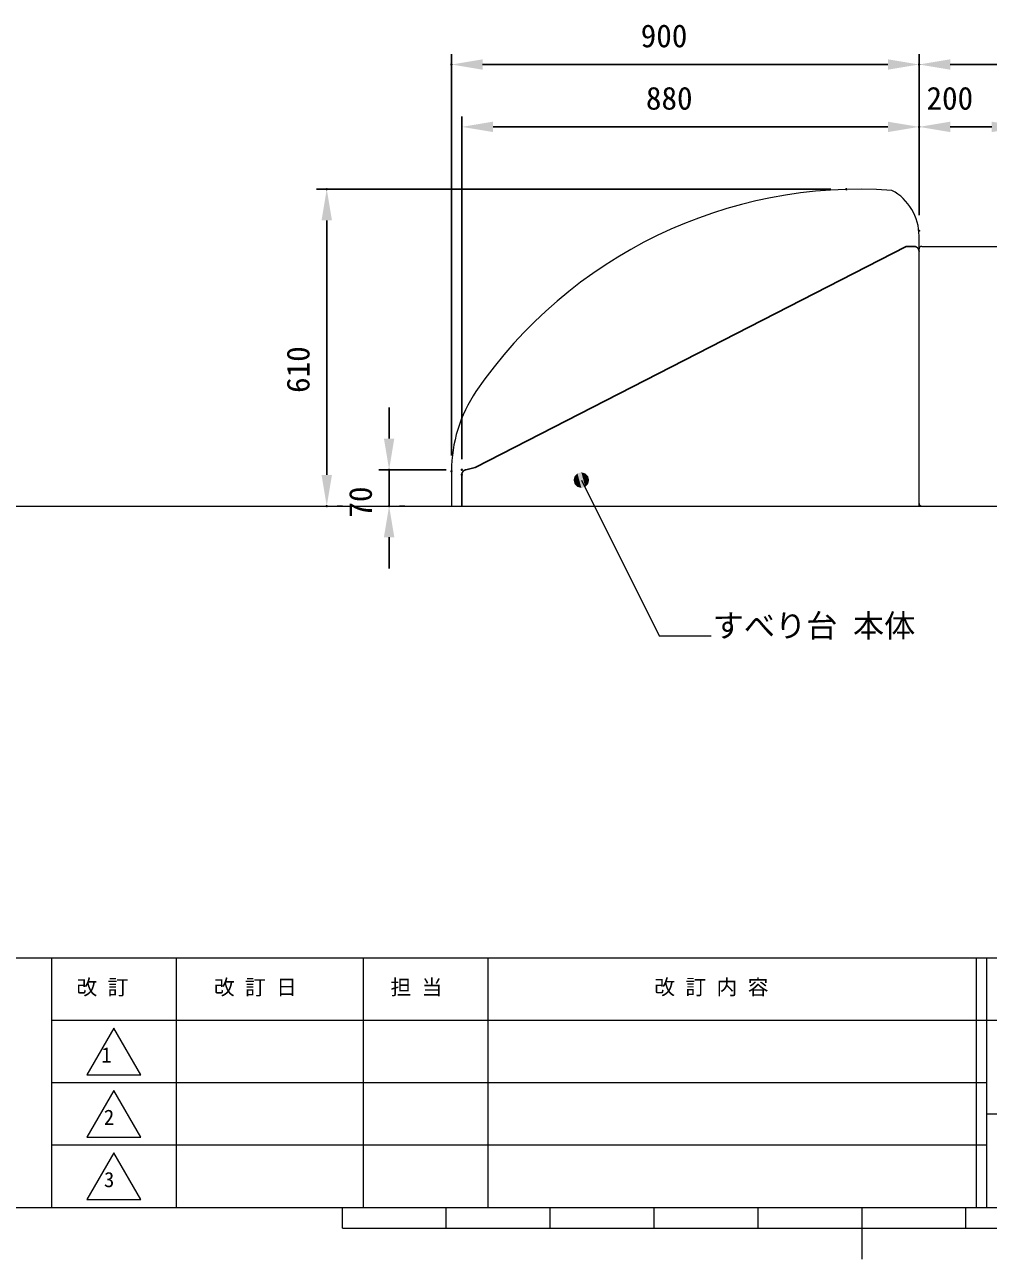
# Model space of a CAD drawing. Units: millimetres, scale not verified. Extents: x -203 to 203, y -143 to 143.
# Drawn here: x -80.6 to 12.2, y -143 to -24.2 of the extents above; entities that cross this region are included whole.
import ezdxf
from ezdxf.enums import TextEntityAlignment as Align

# ---------------------------------------------------------------- set-up
doc = ezdxf.new("R2010")
doc.units = ezdxf.units.MM
doc.header["$LTSCALE"] = 0.5
doc.header["$PDMODE"] = 32
doc.header["$PDSIZE"] = 0.1
for name, color, linetype, lineweight in [('0-1_DIMENSION_LINES$02_DIMENSI', 7, 'Continuous', 25), ('0-3_DIMENSION_LINES$03_LINES', 7, 'Continuous', 18), ('0-5_DIMENSION_LINES$05_HIDE_LI', 7, 'Continuous', 25), ('0-6_図面_FORMAT$03_TEXT', 7, 'Continuous', 18), ('0-7_図面_FORMAT$01_WAKU$OUT_LINE', 6, 'Continuous', 18), ('0-8_図面_FORMAT$01_WAKU$SUB_LINE', 7, 'Continuous', 18)]:
    doc.layers.add(name, color=color, linetype=linetype, lineweight=lineweight)
doc.layers.add('0-2_DEFPOINTS', color=7, linetype='Continuous')
doc.styles.add('ＭＳ ゴシック', font='')
doc.styles.get('ＭＳ ゴシック').set_extended_font_data('MS Gothic')

# ---------------------------------------------------------------- blocks, each defined once
blk = doc.blocks.new('D1')
at = {"layer": '0-1_DIMENSION_LINES$02_DIMENSI'}
for p, q in [((431, 212), (431, 231)), ((451, 208.5), (451, 231)), ((445, 229), (437, 229))]:
    blk.add_line(p, q, dxfattribs=at)
for points in [[(437, 230), (437, 228), (431, 229)], [(445, 228), (445, 230), (451, 229)]]:
    blk.add_solid(points, dxfattribs=at)
at = {"layer": '0-2_DEFPOINTS'}
for p in [(431, 229), (431, 209), (451, 205.5)]:
    blk.add_point(p, dxfattribs=at)
at = {"layer": '0-1_DIMENSION_LINES$02_DIMENSI', "style": 'ＭＳ ゴシック'}
blk.add_text('200', height=4.399, dxfattribs=at).set_placement((432.429, 231), align=Align.BOTTOM_LEFT)
blk = doc.blocks.new('D2')
at = {"layer": '0-1_DIMENSION_LINES$02_DIMENSI'}
for p, q in [((343, 165.039), (343, 231)), ((431, 212), (431, 231)), ((349, 229), (425, 229))]:
    blk.add_line(p, q, dxfattribs=at)
for points in [[(349, 230), (349, 228), (343, 229)], [(425, 228), (425, 230), (431, 229)]]:
    blk.add_solid(points, dxfattribs=at)
at = {"layer": '0-2_DEFPOINTS'}
for p in [(431, 229), (431, 209), (343, 162.039)]:
    blk.add_point(p, dxfattribs=at)
at = {"layer": '0-1_DIMENSION_LINES$02_DIMENSI', "style": 'ＭＳ ゴシック'}
blk.add_text('880', height=4.399, dxfattribs=at).set_placement((378.429, 231), align=Align.BOTTOM_LEFT)
blk = doc.blocks.new('D3')
at = {"layer": '0-1_DIMENSION_LINES$02_DIMENSI'}
for p, q in [((341, 165.711), (341, 243.008)), ((431, 212), (431, 243.008)), ((425, 241.008), (347, 241.008))]:
    blk.add_line(p, q, dxfattribs=at)
for points in [[(347, 242.008), (347, 240.008), (341, 241.008)], [(425, 240.008), (425, 242.008), (431, 241.008)]]:
    blk.add_solid(points, dxfattribs=at)
at = {"layer": '0-2_DEFPOINTS'}
for p in [(341, 241.008), (431, 209), (341, 162.711)]:
    blk.add_point(p, dxfattribs=at)
at = {"layer": '0-1_DIMENSION_LINES$02_DIMENSI', "style": 'ＭＳ ゴシック'}
blk.add_text('900', height=4.399, dxfattribs=at).set_placement((377.429, 243.008), align=Align.BOTTOM_LEFT)
blk = doc.blocks.new('D4')
at = {"layer": '0-1_DIMENSION_LINES$02_DIMENSI'}
for p, q in [((414, 217), (315, 217)), ((317, 162), (317, 211)), ((320, 156), (319, 156))]:
    blk.add_line(p, q, dxfattribs=at)
for points in [[(318, 211), (316, 211), (317, 217)], [(316, 162), (318, 162), (317, 156)]]:
    blk.add_solid(points, dxfattribs=at)
at = {"layer": '0-2_DEFPOINTS'}
for p in [(317, 217), (417, 217), (317, 156)]:
    blk.add_point(p, dxfattribs=at)
at = {"layer": '0-1_DIMENSION_LINES$02_DIMENSI', "style": 'ＭＳ ゴシック'}
blk.add_text('610', height=4.399, rotation=90, dxfattribs=at).set_placement((315, 177.786), align=Align.BOTTOM_LEFT)
blk = doc.blocks.new('D15')
at = {"layer": '0-1_DIMENSION_LINES$02_DIMENSI'}
for p, q in [((329, 169), (329, 174.999)), ((340, 163), (327, 163)), ((329, 156), (329, 163)), ((332, 156), (331, 156)), ((329, 150), (329, 144.001))]:
    blk.add_line(p, q, dxfattribs=at)
for points in [[(328, 169), (330, 169), (329, 163)], [(330, 150), (328, 150), (329, 156)]]:
    blk.add_solid(points, dxfattribs=at)
at = {"layer": '0-2_DEFPOINTS'}
for p in [(329, 163), (343, 163), (329, 156)]:
    blk.add_point(p, dxfattribs=at)
at = {"layer": '0-1_DIMENSION_LINES$02_DIMENSI', "style": 'ＭＳ ゴシック'}
blk.add_text('70', height=4.399, rotation=90, dxfattribs=at).set_placement((327, 153.786), align=Align.BOTTOM_LEFT)
blk = doc.blocks.new('U49')
at = {"layer": '0-1_DIMENSION_LINES$02_DIMENSI', "color": 1}
for points in [[(364.701, 160.25), (364.5, 161), (364.701, 161.75)], [(365.25, 159.701), (364.701, 161.75), (365.25, 162.299)], [(364.701, 160.25), (364.701, 161.75), (365.25, 159.701)], [(366, 159.5), (365.25, 162.299), (366, 162.5)], [(365.25, 159.701), (365.25, 162.299), (366, 159.5)], [(366, 159.5), (366, 162.5), (366.75, 159.701)], [(366.75, 159.701), (366, 162.5), (366.75, 162.299)], [(366.75, 159.701), (366.75, 162.299), (367.299, 160.25)], [(367.299, 160.25), (366.75, 162.299), (367.299, 161.75)], [(367.299, 160.25), (367.299, 161.75), (367.5, 161)]]:
    blk.add_solid(points, dxfattribs=at)
blk = doc.blocks.new('D16')
at = {"layer": '0-1_DIMENSION_LINES$02_DIMENSI'}
for p, q in [((431, 212), (431, 243.008)), ((491, 175.5), (491, 243.008)), ((485, 241.008), (437, 241.008))]:
    blk.add_line(p, q, dxfattribs=at)
for points in [[(437, 242.008), (437, 240.008), (431, 241.008)], [(485, 240.008), (485, 242.008), (491, 241.008)]]:
    blk.add_solid(points, dxfattribs=at)
at = {"layer": '0-2_DEFPOINTS'}
for p in [(431, 241.008), (431, 209), (491, 172.5)]:
    blk.add_point(p, dxfattribs=at)
at = {"layer": '0-1_DIMENSION_LINES$02_DIMENSI', "style": 'ＭＳ ゴシック'}
blk.add_text('600', height=4.399, dxfattribs=at).set_placement((452.286, 243.008), align=Align.BOTTOM_LEFT)

msp = doc.modelspace()

# ---------------------------------------------------------------- linework, layer by layer
at = {"layer": '0-1_DIMENSION_LINES$02_DIMENSI', "color": 1, "lineweight": 18}
msp.add_lwpolyline([(-27, -68), (-19.5, -83), (-14.5, -83)], dxfattribs=at)
at = {"layer": '0-3_DIMENSION_LINES$03_LINES'}
for p, q in [((2.8923, -40.1095), (2.8909, -40.1087)), ((5.5, -70.5), (5.5, -44.5)), ((5.5, -70.25), (5.5, -45.75)), ((5.75, -45.5), (15.25, -45.5)), ((-37.1382, -59.4706), (-37.1382, -59.4706)), ((-39.5, -67.1447), (-39.5, -70.5)), ((-164.5, -70.5), (168, -70.5))]:
    msp.add_line(p, q, dxfattribs=at)
for centre, radius, start, end in [((-0.2255, -84.7251), 44.7251, 86.00438, 145.62122), ((0.5, -44.5), 5, 359.99999, 61.41488), ((5.75, -45.75), 0.25, 90, 180), ((-25.8517, -67.1447), 13.6483, 145.78692, 180), ((5.75, -70.25), 0.25, 180, 225), ((5.75, -70.25), 0.25, 225, 270)]:
    msp.add_arc(centre, radius, start, end, dxfattribs=at)
at = {"layer": '0-5_DIMENSION_LINES$05_HIDE_LI'}
for points in [[(5.1215, -45.5141), (5.105, -45.5104), (5.0884, -45.5072), (5.0716, -45.5046), (5.0548, -45.5026), (5.0379, -45.5012), (5.021, -45.5003), (5.0041, -45.5), (4.2603, -45.5), (-37.2339, -66.7706), (-38.1274, -67), (-38.144, -67.0046), (-38.1605, -67.0097), (-38.1767, -67.0154), (-38.1928, -67.0217), (-38.2086, -67.0285), (-38.2241, -67.0359), (-38.2394, -67.0438), (-38.2544, -67.0522), (-38.2691, -67.0612), (-38.2835, -67.0706), (-38.2976, -67.0806), (-38.3113, -67.091), (-38.3246, -67.1019), (-38.3376, -67.1133), (-38.3501, -67.1251), (-38.3622, -67.1373), (-38.3739, -67.1499), (-38.3852, -67.163), (-38.3959, -67.1764), (-38.4063, -67.1902), (-38.4161, -67.2043), (-38.4254, -67.2188), (-38.4342, -67.2336), (-38.4426, -67.2486), (-38.4503, -67.264), (-38.4576, -67.2796), (-38.4643, -67.2955), (-38.4704, -67.3116), (-38.476, -67.3279)], [(5.5, -45.9959), (5.4997, -45.979), (5.4988, -45.9621), (5.4974, -45.9452), (5.4954, -45.9284), (5.4928, -45.9116), (5.4896, -45.895), (5.4859, -45.8785), (5.4816, -45.8621), (5.4768, -45.8459), (5.4714, -45.8298), (5.4654, -45.814), (5.4589, -45.7983), (5.4519, -45.7829), (5.4444, -45.7678), (5.4364, -45.7529), (5.4278, -45.7382), (5.4188, -45.7239), (5.4092, -45.7099), (5.3992, -45.6963), (5.3888, -45.6829), (5.3779, -45.67), (5.3665, -45.6574), (5.3548, -45.6452), (5.3426, -45.6335), (5.33, -45.6221), (5.3171, -45.6112), (5.3037, -45.6008), (5.2901, -45.5908), (5.2761, -45.5812), (5.2618, -45.5722), (5.2471, -45.5636), (5.2322, -45.5556), (5.2171, -45.5481), (5.2017, -45.5411), (5.186, -45.5346), (5.1702, -45.5286), (5.1541, -45.5232), (5.1379, -45.5184), (5.1215, -45.5141)], [(-38.476, -67.3279), (-38.481, -67.3443), (-38.4854, -67.361), (-38.4893, -67.3777), (-38.4925, -67.3947), (-38.4952, -67.4117), (-38.4973, -67.4287), (-38.4988, -67.4459), (-38.4997, -67.4631), (-38.5, -67.4803), (-38.5, -70.5)]]:
    msp.add_lwpolyline(points, dxfattribs=at)
at = {"layer": '0-6_図面_FORMAT$03_TEXT'}
for p, q in [((-72, -120.75), (-74.5981, -125.25)), ((-69.4019, -125.25), (-72, -120.75)), ((-74.5981, -125.25), (-69.4019, -125.25)), ((-72, -126.75), (-74.5981, -131.25)), ((-69.4019, -131.25), (-72, -126.75)), ((-74.5981, -131.25), (-69.4019, -131.25)), ((-72, -132.75), (-74.5981, -137.25)), ((-69.4019, -137.25), (-72, -132.75)), ((-74.5981, -137.25), (-69.4019, -137.25))]:
    msp.add_line(p, q, dxfattribs=at)
at = {"layer": '0-7_図面_FORMAT$01_WAKU$OUT_LINE'}
for p, q in [((198, -114), (-198, -114)), ((-78, -114), (-78, -138)), ((11, -114), (11, -138)), ((12, -114), (12, -138)), ((198, -120), (-78, -120)), ((-198, -138), (198, -138)), ((-50, -140), (-50, -138)), ((-40, -140), (-40, -138)), ((-30, -140), (-30, -138)), ((-20, -140), (-20, -138)), ((-10, -140), (-10, -138)), ((0, -138), (0, -143)), ((10, -140), (10, -138)), ((-50, -140), (50, -140))]:
    msp.add_line(p, q, dxfattribs=at)
at = {"layer": '0-8_図面_FORMAT$01_WAKU$SUB_LINE'}
for p, q in [((-66, -114), (-66, -138)), ((-48, -114), (-48, -138)), ((-36, -114), (-36, -138)), ((12, -126), (-78, -126)), ((12, -129), (144, -129)), ((12, -132), (-78, -132))]:
    msp.add_line(p, q, dxfattribs=at)

# ---------------------------------------------------------------- block references
at = {"layer": '0-1_DIMENSION_LINES$02_DIMENSI', "xscale": 0.5, "yscale": 0.5}
for name in ['D3', 'D16', 'D2', 'D1', 'D4', 'D15', 'U49']:
    msp.add_blockref(name, (-210, -148.5), dxfattribs=at)

# ---------------------------------------------------------------- texts
at = {"layer": '0-1_DIMENSION_LINES$02_DIMENSI', "style": 'ＭＳ ゴシック'}
msp.add_text('すべり台 本体', height=2.199, dxfattribs=at).set_placement((-14.3576, -83.7721), align=Align.BOTTOM_LEFT)
at = {"layer": '0-6_図面_FORMAT$03_TEXT', "style": 'ＭＳ ゴシック'}
for s, p in [('改 訂', (-75.5838, -117.9799)), ('改 訂 日', (-62.3608, -117.9799)), ('担 当', (-45.3714, -117.9799)), ('改 訂 内 容', (-19.9835, -117.964)), ('1', (-73.1918, -124.4965)), ('2', (-72.9498, -130.4965)), ('3', (-72.9398, -136.4965))]:
    msp.add_text(s, height=1.466, dxfattribs=at).set_placement(p, align=Align.BOTTOM_LEFT)

doc.saveas('drawing.dxf')
